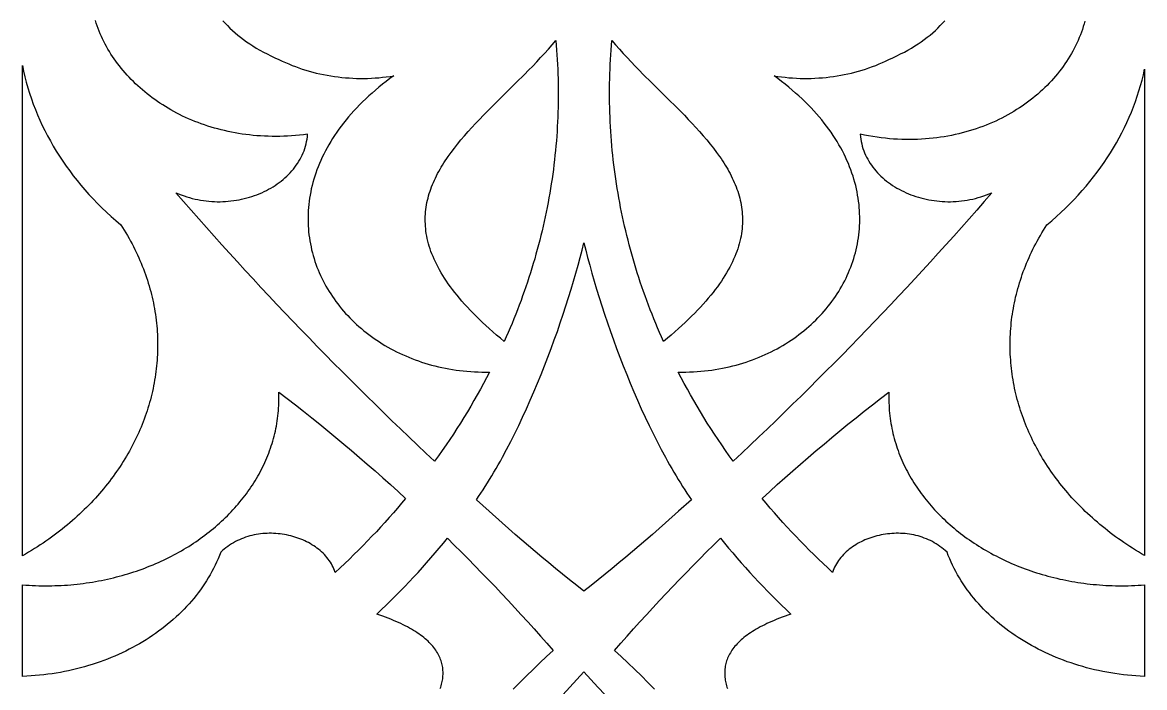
# Model space of a CAD drawing. Extents: x -4950 to -2150, y -1354 to 1346.
# Drawn here: x -3148.6 to -2849.8, y 145.9 to 322.9 of the extents above; entities that cross this region are included whole.
import ezdxf

# ---------------------------------------------------------------- set-up
doc = ezdxf.new("R2010")
doc.units = 0
doc.layers.add('LAYER_1', color=18, linetype='CONTINUOUS')

msp = doc.modelspace()

# ---------------------------------------------------------------- linework, layer by layer
at = {"layer": 'LAYER_1'}
for points in [[(-3095.23, 323.39), (-3094.64, 322.73), (-3094.03, 322.09), (-3093.39, 321.45), (-3092.72, 320.82), (-3092.02, 320.2), (-3091.3, 319.59), (-3090.54, 318.99), (-3089.76, 318.4), (-3088.95, 317.82), (-3088.11, 317.24), (-3087.24, 316.68), (-3086.35, 316.13), (-3085.42, 315.6), (-3084.46, 315.07), (-3083.48, 314.55), (-3082.46, 314.05), (-3081.42, 313.56), (-3080.34, 313.09), (-3079.48, 312.67), (-3078.61, 312.27), (-3077.73, 311.89), (-3076.84, 311.53), (-3075.94, 311.18), (-3075.03, 310.85), (-3074.11, 310.54), (-3073.19, 310.25), (-3072.26, 309.97), (-3071.32, 309.72), (-3070.37, 309.48), (-3069.42, 309.26), (-3068.47, 309.06), (-3067.51, 308.87), (-3066.54, 308.71), (-3065.57, 308.56), (-3064.59, 308.43), (-3063.62, 308.32), (-3062.63, 308.23), (-3061.65, 308.16), (-3060.66, 308.1), (-3059.67, 308.06), (-3058.68, 308.05), (-3057.69, 308.05), (-3056.7, 308.07), (-3055.71, 308.11), (-3054.71, 308.17), (-3053.72, 308.24), (-3052.73, 308.34), (-3051.74, 308.45), (-3050.75, 308.59), (-3049.77, 308.74), (-3050.79, 307.99), (-3051.78, 307.24), (-3052.75, 306.48), (-3053.7, 305.71), (-3054.61, 304.94), (-3055.51, 304.16), (-3056.38, 303.38), (-3057.22, 302.59), (-3058.04, 301.8), (-3058.84, 301.01), (-3059.61, 300.21), (-3060.36, 299.41), (-3061.08, 298.61), (-3061.78, 297.8), (-3062.46, 296.98), (-3063.11, 296.17), (-3063.74, 295.35), (-3064.35, 294.53), (-3064.94, 293.71), (-3065.5, 292.88), (-3066.04, 292.06), (-3066.55, 291.23), (-3067.05, 290.4), (-3067.52, 289.56), (-3067.97, 288.73), (-3068.39, 287.89), (-3068.8, 287.06), (-3069.18, 286.22), (-3069.55, 285.38), (-3069.89, 284.55), (-3070.21, 283.71), (-3070.51, 282.87), (-3070.79, 282.03), (-3071.04, 281.19), (-3071.28, 280.36), (-3071.5, 279.52), (-3071.7, 278.68), (-3071.87, 277.85), (-3072.03, 277.01), (-3072.17, 276.18), (-3072.28, 275.35), (-3072.38, 274.52), (-3072.46, 273.7), (-3072.52, 272.87), (-3072.56, 272.05), (-3072.58, 271.23), (-3072.58, 270.41), (-3072.57, 269.59), (-3072.53, 268.78), (-3072.48, 267.97), (-3072.41, 267.17), (-3072.32, 266.37), (-3072.21, 265.57), (-3072.09, 264.78), (-3071.94, 263.99), (-3071.78, 263.2), (-3071.61, 262.42), (-3071.41, 261.64), (-3071.2, 260.87), (-3070.97, 260.11), (-3070.73, 259.35), (-3070.47, 258.59), (-3070.19, 257.84), (-3069.9, 257.1), (-3069.59, 256.36), (-3069.26, 255.62), (-3068.92, 254.9), (-3068.56, 254.18), (-3068.19, 253.47), (-3067.8, 252.76), (-3067.4, 252.06), (-3066.98, 251.37), (-3066.55, 250.69), (-3066.1, 250.01), (-3065.64, 249.34), (-3065.16, 248.68), (-3064.67, 248.03), (-3064.17, 247.39), (-3063.65, 246.75), (-3063.12, 246.12), (-3062.57, 245.5), (-3062.01, 244.9), (-3061.44, 244.3), (-3060.85, 243.71), (-3060.25, 243.13), (-3059.64, 242.56), (-3059.02, 241.99), (-3058.38, 241.44), (-3057.73, 240.9), (-3057.06, 240.37), (-3056.39, 239.86), (-3055.7, 239.35), (-3055, 238.85), (-3054.29, 238.36), (-3053.57, 237.89), (-3052.84, 237.43), (-3052.1, 236.98), (-3051.34, 236.54), (-3050.57, 236.11), (-3049.8, 235.7), (-3049.01, 235.3), (-3048.21, 234.91), (-3047.4, 234.53), (-3046.58, 234.17), (-3045.75, 233.82), (-3044.91, 233.49), (-3044.06, 233.16), (-3043.2, 232.85), (-3042.34, 232.56), (-3041.46, 232.28), (-3040.57, 232.01), (-3039.68, 231.76), (-3038.77, 231.53), (-3037.86, 231.31), (-3036.94, 231.1), (-3036.01, 230.91), (-3035.07, 230.73), (-3034.12, 230.57), (-3033.17, 230.43), (-3032.21, 230.3), (-3031.24, 230.19), (-3030.26, 230.09), (-3029.27, 230.02), (-3028.28, 229.95), (-3027.28, 229.91), (-3026.27, 229.88), (-3025.26, 229.87), (-3024.24, 229.88), (-3025.04, 228.35), (-3025.85, 226.82), (-3026.68, 225.3), (-3027.52, 223.79), (-3028.39, 222.28), (-3029.26, 220.78), (-3030.15, 219.29), (-3031.06, 217.8), (-3031.98, 216.32), (-3032.92, 214.85), (-3033.88, 213.38), (-3034.85, 211.92), (-3035.83, 210.47), (-3036.83, 209.02), (-3037.85, 207.58), (-3038.88, 206.15), (-3041.17, 208.29), (-3043.45, 210.45), (-3045.72, 212.6), (-3047.98, 214.77), (-3050.23, 216.94), (-3052.48, 219.11), (-3054.72, 221.3), (-3056.94, 223.48), (-3059.16, 225.67), (-3061.37, 227.87), (-3063.57, 230.08), (-3065.77, 232.29), (-3067.95, 234.5), (-3070.12, 236.72), (-3072.29, 238.95), (-3074.45, 241.18), (-3076.6, 243.42), (-3078.74, 245.66), (-3080.87, 247.91), (-3082.99, 250.16), (-3085.1, 252.42), (-3087.21, 254.68), (-3089.31, 256.95), (-3091.39, 259.23), (-3093.47, 261.51), (-3095.54, 263.79), (-3097.6, 266.09), (-3099.65, 268.38), (-3101.69, 270.68), (-3103.72, 272.99), (-3105.75, 275.3), (-3107.76, 277.62), (-3107.05, 277.32), (-3106.33, 277.03), (-3105.6, 276.77), (-3104.87, 276.53), (-3104.14, 276.31), (-3103.4, 276.11), (-3102.66, 275.94), (-3101.92, 275.78), (-3101.18, 275.64), (-3100.44, 275.53), (-3099.7, 275.43), (-3098.96, 275.36), (-3098.22, 275.3), (-3097.48, 275.26), (-3096.74, 275.24), (-3096, 275.24), (-3095.27, 275.26), (-3094.54, 275.3), (-3093.81, 275.35), (-3093.09, 275.43), (-3092.37, 275.52), (-3091.66, 275.63), (-3090.95, 275.75), (-3090.25, 275.9), (-3089.55, 276.06), (-3088.87, 276.23), (-3088.18, 276.43), (-3087.51, 276.64), (-3086.85, 276.86), (-3086.19, 277.1), (-3085.55, 277.36), (-3084.91, 277.63), (-3084.28, 277.92), (-3083.67, 278.22), (-3083.07, 278.54), (-3082.47, 278.87), (-3081.9, 279.22), (-3081.33, 279.58), (-3080.78, 279.95), (-3080.24, 280.34), (-3079.71, 280.74), (-3079.2, 281.16), (-3078.71, 281.58), (-3078.23, 282.02), (-3077.76, 282.48), (-3077.32, 282.94), (-3076.89, 283.42), (-3076.48, 283.91), (-3076.08, 284.41), (-3075.71, 284.92), (-3075.35, 285.44), (-3075.02, 285.98), (-3074.7, 286.52), (-3074.41, 287.08), (-3074.13, 287.65), (-3073.88, 288.22), (-3073.65, 288.81), (-3073.44, 289.41), (-3073.26, 290.01), (-3073.1, 290.63), (-3072.96, 291.25), (-3072.85, 291.89), (-3072.76, 292.53), (-3072.7, 293.18), (-3073.77, 293.05), (-3074.84, 292.93), (-3075.91, 292.83), (-3076.97, 292.75), (-3078.02, 292.69), (-3079.06, 292.65), (-3080.1, 292.62), (-3081.14, 292.61), (-3082.16, 292.61), (-3083.18, 292.64), (-3084.19, 292.68), (-3085.19, 292.73), (-3086.19, 292.8), (-3087.18, 292.89), (-3088.16, 292.99), (-3089.13, 293.11), (-3090.1, 293.24), (-3091.05, 293.39), (-3092, 293.56), (-3092.94, 293.74), (-3093.88, 293.93), (-3094.8, 294.14), (-3095.72, 294.36), (-3096.62, 294.59), (-3097.52, 294.84), (-3098.41, 295.1), (-3099.29, 295.38), (-3100.16, 295.67), (-3101.02, 295.97), (-3101.87, 296.28), (-3102.71, 296.61), (-3103.54, 296.95), (-3104.36, 297.3), (-3105.17, 297.67), (-3105.97, 298.04), (-3106.76, 298.43), (-3107.54, 298.83), (-3108.31, 299.24), (-3109.07, 299.66), (-3109.82, 300.09), (-3110.56, 300.54), (-3111.28, 300.99), (-3112, 301.46), (-3112.7, 301.93), (-3113.4, 302.41), (-3114.08, 302.91), (-3114.74, 303.41), (-3115.4, 303.92), (-3116.05, 304.45), (-3116.68, 304.98), (-3117.3, 305.52), (-3117.91, 306.06), (-3118.5, 306.62), (-3119.09, 307.19), (-3119.66, 307.76), (-3120.21, 308.34), (-3120.76, 308.93), (-3121.29, 309.52), (-3121.81, 310.13), (-3122.31, 310.74), (-3122.8, 311.36), (-3123.28, 311.98), (-3123.75, 312.61), (-3124.2, 313.25), (-3124.63, 313.89), (-3125.05, 314.54), (-3125.46, 315.19), (-3125.85, 315.86), (-3126.23, 316.52), (-3126.6, 317.19), (-3126.95, 317.87), (-3127.28, 318.55), (-3127.6, 319.23), (-3127.9, 319.92), (-3128.19, 320.62), (-3128.47, 321.32), (-3128.73, 322.02), (-3128.97, 322.72), (-3129.19, 323.43)], [(-2865.73, 323.32), (-2865.93, 322.57), (-2866.15, 321.83), (-2866.39, 321.09), (-2866.65, 320.35), (-2866.92, 319.62), (-2867.21, 318.9), (-2867.52, 318.17), (-2867.85, 317.46), (-2868.19, 316.74), (-2868.55, 316.03), (-2868.92, 315.33), (-2869.31, 314.64), (-2869.72, 313.95), (-2870.14, 313.26), (-2870.58, 312.58), (-2871.04, 311.91), (-2871.51, 311.25), (-2871.99, 310.59), (-2872.49, 309.94), (-2873.01, 309.29), (-2873.54, 308.66), (-2874.08, 308.03), (-2874.64, 307.41), (-2875.22, 306.8), (-2875.81, 306.2), (-2876.41, 305.61), (-2877.02, 305.02), (-2877.65, 304.45), (-2878.3, 303.88), (-2878.95, 303.33), (-2879.63, 302.78), (-2880.31, 302.24), (-2881.01, 301.72), (-2881.72, 301.21), (-2882.44, 300.7), (-2883.17, 300.21), (-2883.92, 299.73), (-2884.68, 299.26), (-2885.45, 298.81), (-2886.23, 298.36), (-2887.03, 297.93), (-2887.84, 297.51), (-2888.65, 297.1), (-2889.48, 296.71), (-2890.32, 296.33), (-2891.18, 295.96), (-2892.04, 295.61), (-2892.91, 295.27), (-2893.79, 294.94), (-2894.69, 294.63), (-2895.59, 294.34), (-2896.51, 294.06), (-2897.43, 293.79), (-2898.37, 293.54), (-2899.31, 293.31), (-2900.26, 293.09), (-2901.22, 292.88), (-2902.2, 292.7), (-2903.18, 292.53), (-2904.16, 292.37), (-2905.16, 292.24), (-2906.17, 292.12), (-2907.18, 292.02), (-2908.21, 291.93), (-2909.24, 291.87), (-2910.28, 291.82), (-2911.32, 291.79), (-2912.38, 291.78), (-2913.44, 291.79), (-2914.51, 291.81), (-2915.58, 291.86), (-2916.67, 291.92), (-2917.75, 292.01), (-2918.85, 292.12), (-2919.95, 292.24), (-2921.06, 292.39), (-2922.18, 292.55), (-2923.3, 292.74), (-2924.43, 292.95), (-2925.56, 293.18), (-2925.5, 292.53), (-2925.41, 291.89), (-2925.3, 291.25), (-2925.16, 290.63), (-2925, 290.01), (-2924.81, 289.41), (-2924.6, 288.81), (-2924.37, 288.22), (-2924.12, 287.65), (-2923.85, 287.08), (-2923.55, 286.52), (-2923.24, 285.98), (-2922.9, 285.44), (-2922.55, 284.92), (-2922.17, 284.41), (-2921.78, 283.91), (-2921.37, 283.42), (-2920.94, 282.94), (-2920.49, 282.48), (-2920.03, 282.02), (-2919.55, 281.58), (-2919.05, 281.16), (-2918.54, 280.74), (-2918.02, 280.34), (-2917.48, 279.95), (-2916.93, 279.58), (-2916.36, 279.22), (-2915.78, 278.87), (-2915.19, 278.54), (-2914.59, 278.22), (-2913.97, 277.92), (-2913.35, 277.63), (-2912.71, 277.36), (-2912.06, 277.1), (-2911.41, 276.86), (-2910.74, 276.64), (-2910.07, 276.43), (-2909.39, 276.23), (-2908.7, 276.06), (-2908.01, 275.9), (-2907.31, 275.75), (-2906.6, 275.63), (-2905.88, 275.52), (-2905.17, 275.43), (-2904.44, 275.35), (-2903.72, 275.3), (-2902.99, 275.26), (-2902.25, 275.24), (-2901.52, 275.24), (-2900.78, 275.26), (-2900.04, 275.3), (-2899.3, 275.36), (-2898.56, 275.43), (-2897.81, 275.53), (-2897.07, 275.64), (-2896.33, 275.78), (-2895.59, 275.94), (-2894.85, 276.11), (-2894.12, 276.31), (-2893.39, 276.53), (-2892.66, 276.77), (-2891.93, 277.03), (-2891.21, 277.32), (-2890.49, 277.62), (-2892.51, 275.3), (-2894.53, 272.99), (-2896.56, 270.68), (-2898.61, 268.38), (-2900.66, 266.09), (-2902.72, 263.79), (-2904.79, 261.51), (-2906.86, 259.23), (-2908.95, 256.95), (-2911.05, 254.68), (-2913.15, 252.42), (-2915.26, 250.16), (-2917.39, 247.91), (-2919.52, 245.66), (-2921.66, 243.42), (-2923.81, 241.18), (-2925.96, 238.95), (-2928.13, 236.72), (-2930.31, 234.5), (-2932.49, 232.29), (-2934.68, 230.08), (-2936.88, 227.87), (-2939.09, 225.67), (-2941.31, 223.48), (-2943.54, 221.3), (-2945.78, 219.11), (-2948.02, 216.94), (-2950.27, 214.77), (-2952.54, 212.6), (-2954.81, 210.45), (-2957.09, 208.29), (-2959.37, 206.15), (-2960.4, 207.58), (-2961.42, 209.02), (-2962.42, 210.47), (-2963.41, 211.92), (-2964.38, 213.38), (-2965.33, 214.85), (-2966.27, 216.32), (-2967.19, 217.8), (-2968.1, 219.29), (-2968.99, 220.78), (-2969.87, 222.28), (-2970.73, 223.79), (-2971.57, 225.3), (-2972.4, 226.82), (-2973.22, 228.35), (-2974.01, 229.88), (-2972.99, 229.87), (-2971.98, 229.88), (-2970.97, 229.91), (-2969.97, 229.95), (-2968.98, 230.02), (-2968, 230.09), (-2967.02, 230.19), (-2966.05, 230.3), (-2965.09, 230.43), (-2964.13, 230.57), (-2963.19, 230.73), (-2962.25, 230.91), (-2961.32, 231.1), (-2960.4, 231.31), (-2959.48, 231.53), (-2958.58, 231.76), (-2957.68, 232.01), (-2956.8, 232.28), (-2955.92, 232.56), (-2955.05, 232.85), (-2954.19, 233.16), (-2953.34, 233.49), (-2952.5, 233.82), (-2951.67, 234.17), (-2950.86, 234.53), (-2950.05, 234.91), (-2949.25, 235.3), (-2948.46, 235.7), (-2947.68, 236.11), (-2946.92, 236.54), (-2946.16, 236.98), (-2945.42, 237.43), (-2944.68, 237.89), (-2943.96, 238.36), (-2943.25, 238.85), (-2942.55, 239.35), (-2941.87, 239.86), (-2941.19, 240.37), (-2940.53, 240.9), (-2939.88, 241.44), (-2939.24, 241.99), (-2938.62, 242.56), (-2938, 243.13), (-2937.4, 243.71), (-2936.82, 244.3), (-2936.24, 244.9), (-2935.68, 245.5), (-2935.14, 246.12), (-2934.61, 246.75), (-2934.09, 247.39), (-2933.58, 248.03), (-2933.09, 248.68), (-2932.61, 249.34), (-2932.15, 250.01), (-2931.71, 250.69), (-2931.27, 251.37), (-2930.85, 252.06), (-2930.45, 252.76), (-2930.06, 253.47), (-2929.69, 254.18), (-2929.33, 254.9), (-2928.99, 255.62), (-2928.67, 256.36), (-2928.36, 257.1), (-2928.06, 257.84), (-2927.79, 258.59), (-2927.53, 259.35), (-2927.28, 260.11), (-2927.05, 260.87), (-2926.84, 261.64), (-2926.65, 262.42), (-2926.47, 263.2), (-2926.31, 263.99), (-2926.17, 264.78), (-2926.05, 265.57), (-2925.94, 266.37), (-2925.85, 267.17), (-2925.78, 267.97), (-2925.72, 268.78), (-2925.69, 269.59), (-2925.67, 270.41), (-2925.68, 271.23), (-2925.7, 272.05), (-2925.74, 272.87), (-2925.8, 273.7), (-2925.87, 274.52), (-2925.97, 275.35), (-2926.09, 276.18), (-2926.23, 277.01), (-2926.38, 277.85), (-2926.56, 278.68), (-2926.76, 279.52), (-2926.97, 280.36), (-2927.21, 281.19), (-2927.47, 282.03), (-2927.75, 282.87), (-2928.05, 283.71), (-2928.37, 284.55), (-2928.71, 285.38), (-2929.07, 286.22), (-2929.46, 287.06), (-2929.86, 287.89), (-2930.29, 288.73), (-2930.74, 289.56), (-2931.21, 290.4), (-2931.7, 291.23), (-2932.22, 292.06), (-2932.76, 292.88), (-2933.32, 293.71), (-2933.9, 294.53), (-2934.51, 295.35), (-2935.14, 296.17), (-2935.8, 296.98), (-2936.47, 297.8), (-2937.17, 298.61), (-2937.9, 299.41), (-2938.64, 300.21), (-2939.42, 301.01), (-2940.21, 301.8), (-2941.03, 302.59), (-2941.88, 303.38), (-2942.75, 304.16), (-2943.64, 304.94), (-2944.56, 305.71), (-2945.5, 306.48), (-2946.47, 307.24), (-2947.47, 307.99), (-2948.49, 308.74), (-2947.5, 308.59), (-2946.51, 308.45), (-2945.52, 308.34), (-2944.53, 308.24), (-2943.54, 308.17), (-2942.55, 308.11), (-2941.56, 308.07), (-2940.56, 308.05), (-2939.57, 308.05), (-2938.58, 308.06), (-2937.59, 308.1), (-2936.61, 308.16), (-2935.62, 308.23), (-2934.64, 308.32), (-2933.66, 308.43), (-2932.69, 308.56), (-2931.72, 308.71), (-2930.75, 308.87), (-2929.79, 309.06), (-2928.83, 309.26), (-2927.88, 309.48), (-2926.94, 309.72), (-2926, 309.97), (-2925.07, 310.25), (-2924.14, 310.54), (-2923.23, 310.85), (-2922.32, 311.18), (-2921.42, 311.53), (-2920.53, 311.89), (-2919.65, 312.27), (-2918.78, 312.67), (-2917.92, 313.09), (-2916.84, 313.56), (-2915.79, 314.05), (-2914.78, 314.55), (-2913.79, 315.07), (-2912.83, 315.6), (-2911.91, 316.13), (-2911.01, 316.68), (-2910.14, 317.24), (-2909.3, 317.82), (-2908.49, 318.4), (-2907.71, 318.99), (-2906.96, 319.59), (-2906.23, 320.2), (-2905.54, 320.82), (-2904.87, 321.45), (-2904.22, 322.09), (-2903.61, 322.73), (-2903.02, 323.39)], [(-3037.35, 145.64), (-3037.23, 146.02), (-3037.12, 146.39), (-3037.01, 146.77), (-3036.92, 147.14), (-3036.84, 147.51), (-3036.77, 147.89), (-3036.72, 148.26), (-3036.67, 148.63), (-3036.64, 149), (-3036.62, 149.37), (-3036.62, 149.74), (-3036.62, 150.11), (-3036.64, 150.48), (-3036.67, 150.84), (-3036.72, 151.21), (-3036.77, 151.57), (-3036.85, 151.94), (-3036.93, 152.3), (-3037.03, 152.66), (-3037.14, 153.02), (-3037.27, 153.38), (-3037.41, 153.74), (-3037.57, 154.09), (-3037.74, 154.45), (-3037.92, 154.8), (-3038.12, 155.15), (-3038.34, 155.5), (-3038.57, 155.85), (-3038.82, 156.19), (-3039.08, 156.54), (-3039.36, 156.88), (-3039.65, 157.22), (-3039.96, 157.55), (-3040.29, 157.89), (-3040.63, 158.22), (-3040.99, 158.56), (-3041.37, 158.88), (-3041.76, 159.21), (-3042.17, 159.54), (-3042.6, 159.86), (-3043.05, 160.18), (-3043.51, 160.49), (-3043.99, 160.81), (-3044.49, 161.12), (-3045.01, 161.43), (-3045.54, 161.73), (-3046.1, 162.04), (-3046.67, 162.34), (-3047.26, 162.63), (-3047.88, 162.93), (-3048.51, 163.22), (-3049.16, 163.51), (-3049.83, 163.79), (-3050.51, 164.08), (-3051.22, 164.35), (-3051.95, 164.63), (-3052.7, 164.9), (-3053.47, 165.17), (-3054.26, 165.43), (-3052.99, 166.64), (-3051.74, 167.85), (-3050.49, 169.07), (-3049.26, 170.3), (-3048.04, 171.54), (-3046.83, 172.78), (-3045.64, 174.04), (-3044.46, 175.3), (-3043.29, 176.56), (-3042.13, 177.84), (-3040.99, 179.12), (-3039.86, 180.42), (-3038.75, 181.72), (-3037.64, 183.02), (-3036.55, 184.34), (-3035.48, 185.66), (-3033.63, 183.84), (-3031.8, 182.01), (-3029.97, 180.17), (-3028.16, 178.33), (-3026.36, 176.48), (-3024.57, 174.63), (-3022.79, 172.77), (-3021.02, 170.91), (-3019.27, 169.03), (-3017.52, 167.16), (-3015.79, 165.28), (-3014.06, 163.39), (-3012.35, 161.5), (-3010.65, 159.6), (-3008.95, 157.7), (-3007.27, 155.8), (-3009.08, 154.13), (-3010.87, 152.44), (-3012.65, 150.74), (-3014.43, 149.01), (-3016.19, 147.26), (-3017.94, 145.5)], [(-2980.32, 145.5), (-2982.07, 147.26), (-2983.83, 149.01), (-2985.6, 150.74), (-2987.39, 152.44), (-2989.18, 154.13), (-2990.98, 155.8), (-2989.3, 157.7), (-2987.61, 159.6), (-2985.91, 161.5), (-2984.19, 163.39), (-2982.47, 165.28), (-2980.73, 167.16), (-2978.99, 169.03), (-2977.23, 170.91), (-2975.46, 172.77), (-2973.68, 174.63), (-2971.89, 176.48), (-2970.09, 178.33), (-2968.28, 180.17), (-2966.46, 182.01), (-2964.62, 183.84), (-2962.78, 185.66), (-2961.7, 184.34), (-2960.61, 183.02), (-2959.51, 181.72), (-2958.39, 180.42), (-2957.26, 179.12), (-2956.12, 177.84), (-2954.97, 176.56), (-2953.8, 175.3), (-2952.62, 174.04), (-2951.42, 172.78), (-2950.22, 171.54), (-2949, 170.3), (-2947.76, 169.07), (-2946.52, 167.85), (-2945.26, 166.64), (-2943.99, 165.43), (-2944.78, 165.17), (-2945.55, 164.9), (-2946.3, 164.63), (-2947.03, 164.35), (-2947.74, 164.08), (-2948.43, 163.79), (-2949.1, 163.51), (-2949.75, 163.22), (-2950.38, 162.93), (-2950.99, 162.63), (-2951.58, 162.34), (-2952.16, 162.04), (-2952.71, 161.73), (-2953.25, 161.43), (-2953.77, 161.12), (-2954.26, 160.81), (-2954.75, 160.49), (-2955.21, 160.18), (-2955.66, 159.86), (-2956.08, 159.54), (-2956.5, 159.21), (-2956.89, 158.88), (-2957.27, 158.56), (-2957.63, 158.22), (-2957.97, 157.89), (-2958.3, 157.55), (-2958.61, 157.22), (-2958.9, 156.88), (-2959.18, 156.54), (-2959.44, 156.19), (-2959.69, 155.85), (-2959.92, 155.5), (-2960.13, 155.15), (-2960.33, 154.8), (-2960.52, 154.45), (-2960.69, 154.09), (-2960.85, 153.74), (-2960.99, 153.38), (-2961.11, 153.02), (-2961.23, 152.66), (-2961.33, 152.3), (-2961.41, 151.94), (-2961.48, 151.57), (-2961.54, 151.21), (-2961.58, 150.84), (-2961.62, 150.48), (-2961.63, 150.11), (-2961.64, 149.74), (-2961.63, 149.37), (-2961.61, 149), (-2961.58, 148.63), (-2961.54, 148.26), (-2961.48, 147.89), (-2961.41, 147.51), (-2961.33, 147.14), (-2961.24, 146.77), (-2961.14, 146.39), (-2961.03, 146.02), (-2960.9, 145.64)], [(-3004.76, 143.92), (-3002.88, 146.01), (-3001, 148.07), (-2999.13, 150.11), (-2997.26, 148.07), (-2995.38, 146.01), (-2993.5, 143.92)]]:
    msp.add_lwpolyline(points, dxfattribs=at)
for points in [[(-3006.61, 318.15), (-3006.5, 316.88), (-3006.4, 315.6), (-3006.3, 314.33), (-3006.23, 313.05), (-3006.16, 311.78), (-3006.1, 310.5), (-3006.05, 309.23), (-3006.01, 307.95), (-3005.98, 306.68), (-3005.97, 305.4), (-3005.96, 304.13), (-3005.96, 302.85), (-3005.98, 301.58), (-3006, 300.31), (-3006.04, 299.03), (-3006.08, 297.76), (-3006.14, 296.49), (-3006.2, 295.22), (-3006.28, 293.95), (-3006.37, 292.68), (-3006.46, 291.41), (-3006.57, 290.14), (-3006.69, 288.87), (-3006.82, 287.6), (-3006.95, 286.34), (-3007.1, 285.07), (-3007.26, 283.81), (-3007.43, 282.54), (-3007.61, 281.28), (-3007.8, 280.02), (-3008, 278.76), (-3008.21, 277.5), (-3008.43, 276.24), (-3008.66, 274.98), (-3008.9, 273.73), (-3009.16, 272.47), (-3009.42, 271.22), (-3009.69, 269.97), (-3009.97, 268.72), (-3010.26, 267.47), (-3010.57, 266.22), (-3010.88, 264.97), (-3011.2, 263.73), (-3011.54, 262.48), (-3011.88, 261.24), (-3012.23, 260), (-3012.6, 258.76), (-3012.97, 257.53), (-3013.35, 256.29), (-3013.75, 255.06), (-3014.15, 253.83), (-3014.57, 252.6), (-3014.99, 251.37), (-3015.43, 250.15), (-3015.87, 248.92), (-3016.33, 247.7), (-3016.79, 246.48), (-3017.27, 245.27), (-3017.75, 244.05), (-3018.25, 242.84), (-3018.75, 241.63), (-3019.27, 240.42), (-3019.79, 239.22), (-3020.33, 238.02), (-3021.37, 238.88), (-3022.38, 239.74), (-3023.36, 240.59), (-3024.31, 241.44), (-3025.23, 242.28), (-3026.13, 243.11), (-3026.99, 243.93), (-3027.83, 244.75), (-3028.63, 245.57), (-3029.41, 246.37), (-3030.16, 247.17), (-3030.89, 247.97), (-3031.59, 248.76), (-3032.26, 249.54), (-3032.9, 250.32), (-3033.52, 251.09), (-3034.11, 251.85), (-3034.68, 252.61), (-3035.22, 253.37), (-3035.74, 254.12), (-3036.23, 254.86), (-3036.69, 255.6), (-3037.14, 256.33), (-3037.56, 257.06), (-3037.95, 257.78), (-3038.32, 258.5), (-3038.67, 259.21), (-3039, 259.92), (-3039.3, 260.62), (-3039.58, 261.32), (-3039.84, 262.01), (-3040.08, 262.7), (-3040.3, 263.38), (-3040.5, 264.06), (-3040.67, 264.73), (-3040.83, 265.4), (-3040.96, 266.07), (-3041.08, 266.73), (-3041.17, 267.39), (-3041.25, 268.04), (-3041.31, 268.69), (-3041.34, 269.34), (-3041.37, 269.98), (-3041.37, 270.62), (-3041.35, 271.25), (-3041.32, 271.88), (-3041.27, 272.51), (-3041.2, 273.14), (-3041.12, 273.76), (-3041.02, 274.37), (-3040.9, 274.99), (-3040.77, 275.6), (-3040.62, 276.2), (-3040.46, 276.81), (-3040.28, 277.41), (-3040.09, 278.01), (-3039.88, 278.6), (-3039.66, 279.2), (-3039.43, 279.79), (-3039.18, 280.38), (-3038.92, 280.96), (-3038.65, 281.54), (-3038.36, 282.12), (-3038.06, 282.7), (-3037.75, 283.28), (-3037.43, 283.85), (-3037.09, 284.42), (-3036.75, 284.99), (-3036.39, 285.56), (-3036.03, 286.12), (-3035.65, 286.69), (-3035.26, 287.25), (-3034.46, 288.37), (-3033.62, 289.48), (-3032.75, 290.59), (-3031.85, 291.69), (-3030.91, 292.79), (-3029.95, 293.88), (-3028.97, 294.97), (-3027.96, 296.06), (-3026.93, 297.15), (-3025.88, 298.23), (-3024.82, 299.31), (-3023.74, 300.4), (-3021.56, 302.56), (-3019.35, 304.74), (-3017.14, 306.92), (-3014.93, 309.12), (-3013.84, 310.22), (-3012.76, 311.34), (-3011.69, 312.45), (-3010.64, 313.58), (-3009.6, 314.71), (-3008.58, 315.85), (-3007.58, 317)], [(-2991.65, 318.15), (-2990.67, 317), (-2989.68, 315.85), (-2988.66, 314.71), (-2987.62, 313.58), (-2986.56, 312.45), (-2985.49, 311.34), (-2984.41, 310.22), (-2983.32, 309.12), (-2981.12, 306.92), (-2978.9, 304.74), (-2976.7, 302.56), (-2974.51, 300.4), (-2973.44, 299.31), (-2972.37, 298.23), (-2971.33, 297.15), (-2970.3, 296.06), (-2969.29, 294.97), (-2968.3, 293.88), (-2967.34, 292.79), (-2966.41, 291.69), (-2965.5, 290.59), (-2964.63, 289.48), (-2963.79, 288.37), (-2962.99, 287.25), (-2962.6, 286.69), (-2962.23, 286.12), (-2961.86, 285.56), (-2961.51, 284.99), (-2961.16, 284.42), (-2960.83, 283.85), (-2960.5, 283.28), (-2960.19, 282.7), (-2959.9, 282.12), (-2959.61, 281.54), (-2959.34, 280.96), (-2959.07, 280.38), (-2958.83, 279.79), (-2958.59, 279.2), (-2958.37, 278.6), (-2958.17, 278.01), (-2957.97, 277.41), (-2957.8, 276.81), (-2957.63, 276.2), (-2957.49, 275.6), (-2957.35, 274.99), (-2957.24, 274.37), (-2957.14, 273.76), (-2957.05, 273.14), (-2956.99, 272.51), (-2956.94, 271.88), (-2956.9, 271.25), (-2956.89, 270.62), (-2956.89, 269.98), (-2956.91, 269.34), (-2956.95, 268.69), (-2957.01, 268.04), (-2957.08, 267.39), (-2957.18, 266.73), (-2957.29, 266.07), (-2957.43, 265.4), (-2957.58, 264.73), (-2957.76, 264.06), (-2957.96, 263.38), (-2958.17, 262.7), (-2958.41, 262.01), (-2958.67, 261.32), (-2958.95, 260.62), (-2959.26, 259.92), (-2959.58, 259.21), (-2959.93, 258.5), (-2960.3, 257.78), (-2960.7, 257.06), (-2961.12, 256.33), (-2961.56, 255.6), (-2962.03, 254.86), (-2962.52, 254.12), (-2963.04, 253.37), (-2963.58, 252.61), (-2964.14, 251.85), (-2964.74, 251.09), (-2965.35, 250.32), (-2966, 249.54), (-2966.67, 248.76), (-2967.37, 247.97), (-2968.09, 247.17), (-2968.84, 246.37), (-2969.62, 245.57), (-2970.43, 244.75), (-2971.27, 243.93), (-2972.13, 243.11), (-2973.02, 242.28), (-2973.94, 241.44), (-2974.9, 240.59), (-2975.88, 239.74), (-2976.89, 238.88), (-2977.93, 238.02), (-2978.46, 239.22), (-2978.99, 240.42), (-2979.5, 241.63), (-2980.01, 242.84), (-2980.51, 244.05), (-2980.99, 245.27), (-2981.47, 246.48), (-2981.93, 247.7), (-2982.38, 248.92), (-2982.83, 250.15), (-2983.26, 251.37), (-2983.69, 252.6), (-2984.1, 253.83), (-2984.51, 255.06), (-2984.9, 256.29), (-2985.29, 257.53), (-2985.66, 258.76), (-2986.02, 260), (-2986.38, 261.24), (-2986.72, 262.48), (-2987.05, 263.73), (-2987.38, 264.97), (-2987.69, 266.22), (-2987.99, 267.47), (-2988.28, 268.72), (-2988.57, 269.97), (-2988.84, 271.22), (-2989.1, 272.47), (-2989.35, 273.73), (-2989.59, 274.98), (-2989.82, 276.24), (-2990.04, 277.5), (-2990.25, 278.76), (-2990.45, 280.02), (-2990.64, 281.28), (-2990.82, 282.54), (-2990.99, 283.81), (-2991.15, 285.07), (-2991.3, 286.34), (-2991.44, 287.6), (-2991.57, 288.87), (-2991.69, 290.14), (-2991.79, 291.41), (-2991.89, 292.68), (-2991.98, 293.95), (-2992.05, 295.22), (-2992.12, 296.49), (-2992.17, 297.76), (-2992.22, 299.03), (-2992.25, 300.31), (-2992.28, 301.58), (-2992.29, 302.85), (-2992.3, 304.13), (-2992.29, 305.4), (-2992.27, 306.68), (-2992.25, 307.95), (-2992.21, 309.23), (-2992.16, 310.5), (-2992.1, 311.78), (-2992.03, 313.05), (-2991.95, 314.33), (-2991.86, 315.6), (-2991.76, 316.88)], [(-3148.62, 311.46), (-3148.31, 309.97), (-3147.97, 308.49), (-3147.59, 307.02), (-3147.17, 305.56), (-3146.73, 304.1), (-3146.25, 302.65), (-3145.73, 301.21), (-3145.18, 299.78), (-3144.6, 298.36), (-3143.98, 296.94), (-3143.33, 295.54), (-3142.65, 294.15), (-3141.94, 292.77), (-3141.19, 291.4), (-3140.41, 290.04), (-3139.6, 288.69), (-3138.76, 287.36), (-3137.89, 286.04), (-3136.98, 284.73), (-3136.04, 283.44), (-3135.07, 282.15), (-3134.08, 280.89), (-3133.05, 279.64), (-3131.99, 278.4), (-3130.9, 277.18), (-3129.78, 275.97), (-3128.62, 274.78), (-3127.45, 273.61), (-3126.24, 272.45), (-3125, 271.31), (-3123.73, 270.19), (-3122.43, 269.08), (-3121.97, 268.37), (-3121.52, 267.65), (-3121.09, 266.92), (-3120.66, 266.2), (-3120.24, 265.47), (-3119.84, 264.74), (-3119.44, 264.01), (-3119.06, 263.28), (-3118.69, 262.54), (-3118.33, 261.81), (-3117.98, 261.07), (-3117.65, 260.33), (-3117.32, 259.58), (-3117.01, 258.84), (-3116.7, 258.09), (-3116.41, 257.34), (-3116.13, 256.6), (-3115.86, 255.85), (-3115.6, 255.09), (-3115.35, 254.34), (-3115.11, 253.59), (-3114.89, 252.83), (-3114.67, 252.07), (-3114.47, 251.32), (-3114.27, 250.56), (-3114.09, 249.8), (-3113.92, 249.04), (-3113.76, 248.28), (-3113.61, 247.52), (-3113.47, 246.76), (-3113.34, 245.99), (-3113.22, 245.23), (-3113.11, 244.47), (-3113.01, 243.71), (-3112.93, 242.94), (-3112.85, 242.18), (-3112.79, 241.42), (-3112.73, 240.65), (-3112.69, 239.89), (-3112.66, 239.13), (-3112.63, 238.36), (-3112.62, 237.6), (-3112.62, 236.84), (-3112.63, 236.08), (-3112.65, 235.31), (-3112.68, 234.55), (-3112.72, 233.79), (-3112.77, 233.03), (-3112.83, 232.28), (-3112.9, 231.52), (-3112.99, 230.76), (-3113.08, 230.01), (-3113.18, 229.25), (-3113.29, 228.5), (-3113.42, 227.75), (-3113.55, 226.99), (-3113.69, 226.24), (-3113.85, 225.5), (-3114.01, 224.75), (-3114.18, 224.01), (-3114.37, 223.26), (-3114.56, 222.52), (-3114.77, 221.78), (-3114.98, 221.04), (-3115.2, 220.31), (-3115.44, 219.57), (-3115.68, 218.84), (-3115.94, 218.11), (-3116.2, 217.38), (-3116.48, 216.66), (-3116.76, 215.94), (-3117.05, 215.21), (-3117.36, 214.5), (-3117.67, 213.78), (-3117.99, 213.07), (-3118.33, 212.36), (-3118.67, 211.65), (-3119.02, 210.95), (-3119.38, 210.25), (-3119.76, 209.55), (-3120.14, 208.85), (-3120.53, 208.16), (-3120.93, 207.47), (-3121.34, 206.79), (-3121.76, 206.1), (-3122.19, 205.42), (-3122.63, 204.75), (-3123.08, 204.08), (-3123.54, 203.41), (-3124.01, 202.75), (-3124.48, 202.08), (-3124.97, 201.43), (-3125.47, 200.78), (-3125.97, 200.13), (-3126.49, 199.48), (-3127.01, 198.84), (-3127.55, 198.2), (-3128.09, 197.57), (-3128.64, 196.95), (-3129.2, 196.32), (-3129.78, 195.7), (-3130.36, 195.09), (-3130.94, 194.48), (-3131.54, 193.87), (-3132.15, 193.27), (-3132.77, 192.68), (-3133.39, 192.09), (-3134.03, 191.5), (-3134.67, 190.92), (-3135.33, 190.35), (-3135.99, 189.78), (-3136.66, 189.21), (-3137.34, 188.65), (-3138.03, 188.1), (-3138.73, 187.55), (-3139.44, 187.01), (-3140.15, 186.47), (-3140.88, 185.94), (-3141.61, 185.42), (-3142.35, 184.9), (-3143.1, 184.38), (-3143.86, 183.87), (-3144.63, 183.37), (-3145.41, 182.88), (-3146.2, 182.39), (-3146.99, 181.9), (-3147.8, 181.43), (-3148.61, 180.96)], [(-2875.82, 269.08), (-2874.55, 270.16), (-2873.31, 271.26), (-2872.09, 272.38), (-2870.91, 273.51), (-2869.75, 274.66), (-2868.62, 275.82), (-2867.52, 277), (-2866.45, 278.2), (-2865.4, 279.4), (-2864.39, 280.63), (-2863.41, 281.87), (-2862.45, 283.12), (-2861.52, 284.38), (-2860.63, 285.66), (-2859.76, 286.95), (-2858.93, 288.25), (-2858.12, 289.57), (-2857.35, 290.89), (-2856.61, 292.23), (-2855.89, 293.58), (-2855.21, 294.94), (-2854.56, 296.31), (-2853.95, 297.69), (-2853.36, 299.07), (-2852.81, 300.47), (-2852.28, 301.88), (-2851.79, 303.29), (-2851.34, 304.71), (-2850.91, 306.14), (-2850.52, 307.58), (-2850.16, 309.03), (-2849.84, 310.48), (-2849.84, 181.07), (-2850.65, 181.54), (-2851.45, 182.02), (-2852.24, 182.5), (-2853.02, 182.99), (-2853.8, 183.49), (-2854.56, 183.99), (-2855.32, 184.5), (-2856.07, 185.01), (-2856.81, 185.53), (-2857.54, 186.06), (-2858.26, 186.59), (-2858.97, 187.13), (-2859.68, 187.67), (-2860.37, 188.22), (-2861.06, 188.77), (-2861.74, 189.33), (-2862.4, 189.9), (-2863.06, 190.47), (-2863.71, 191.04), (-2864.35, 191.62), (-2864.99, 192.21), (-2865.61, 192.8), (-2866.22, 193.39), (-2866.83, 193.99), (-2867.42, 194.6), (-2868.01, 195.21), (-2868.59, 195.82), (-2869.16, 196.44), (-2869.72, 197.06), (-2870.27, 197.69), (-2870.81, 198.32), (-2871.34, 198.96), (-2871.86, 199.6), (-2872.37, 200.24), (-2872.87, 200.89), (-2873.37, 201.54), (-2873.85, 202.2), (-2874.33, 202.86), (-2874.79, 203.52), (-2875.25, 204.19), (-2875.7, 204.86), (-2876.13, 205.53), (-2876.56, 206.21), (-2876.98, 206.89), (-2877.39, 207.58), (-2877.79, 208.27), (-2878.17, 208.96), (-2878.55, 209.65), (-2878.92, 210.35), (-2879.28, 211.05), (-2879.64, 211.75), (-2879.98, 212.46), (-2880.31, 213.17), (-2880.63, 213.88), (-2880.94, 214.6), (-2881.24, 215.31), (-2881.53, 216.03), (-2881.82, 216.75), (-2882.09, 217.48), (-2882.35, 218.2), (-2882.6, 218.93), (-2882.85, 219.66), (-2883.08, 220.4), (-2883.3, 221.13), (-2883.51, 221.87), (-2883.72, 222.61), (-2883.91, 223.35), (-2884.09, 224.09), (-2884.26, 224.83), (-2884.43, 225.58), (-2884.58, 226.33), (-2884.72, 227.07), (-2884.85, 227.82), (-2884.97, 228.57), (-2885.09, 229.33), (-2885.19, 230.08), (-2885.28, 230.83), (-2885.36, 231.59), (-2885.43, 232.35), (-2885.49, 233.1), (-2885.54, 233.86), (-2885.58, 234.62), (-2885.61, 235.38), (-2885.63, 236.14), (-2885.63, 236.9), (-2885.63, 237.66), (-2885.62, 238.42), (-2885.6, 239.18), (-2885.56, 239.94), (-2885.52, 240.71), (-2885.46, 241.47), (-2885.4, 242.23), (-2885.32, 242.99), (-2885.24, 243.75), (-2885.14, 244.52), (-2885.03, 245.28), (-2884.91, 246.04), (-2884.78, 246.8), (-2884.64, 247.56), (-2884.49, 248.32), (-2884.33, 249.08), (-2884.16, 249.84), (-2883.97, 250.59), (-2883.78, 251.35), (-2883.58, 252.11), (-2883.36, 252.86), (-2883.13, 253.62), (-2882.9, 254.37), (-2882.65, 255.12), (-2882.39, 255.87), (-2882.12, 256.62), (-2881.84, 257.37), (-2881.54, 258.11), (-2881.24, 258.86), (-2880.93, 259.6), (-2880.6, 260.34), (-2880.26, 261.08), (-2879.92, 261.82), (-2879.56, 262.56), (-2879.19, 263.29), (-2878.81, 264.02), (-2878.41, 264.75), (-2878.01, 265.48), (-2877.59, 266.2), (-2877.17, 266.93), (-2876.73, 267.65), (-2876.28, 268.37)], [(-2999.13, 264.31), (-2998.64, 262.36), (-2998.13, 260.35), (-2997.58, 258.3), (-2996.99, 256.21), (-2996.38, 254.08), (-2995.73, 251.92), (-2995.06, 249.72), (-2994.35, 247.5), (-2993.61, 245.26), (-2992.85, 243), (-2992.06, 240.72), (-2991.24, 238.43), (-2990.4, 236.13), (-2989.53, 233.82), (-2988.64, 231.52), (-2987.73, 229.22), (-2986.79, 226.93), (-2985.83, 224.64), (-2984.85, 222.38), (-2983.84, 220.12), (-2982.82, 217.9), (-2981.78, 215.69), (-2980.72, 213.52), (-2979.65, 211.38), (-2978.55, 209.28), (-2977.44, 207.22), (-2976.88, 206.2), (-2976.32, 205.2), (-2975.75, 204.21), (-2975.18, 203.23), (-2974.6, 202.26), (-2974.03, 201.31), (-2973.44, 200.37), (-2972.86, 199.45), (-2972.27, 198.54), (-2971.68, 197.65), (-2971.09, 196.77), (-2970.49, 195.91), (-2973.91, 192.82), (-2977.36, 189.74), (-2979.1, 188.21), (-2980.85, 186.68), (-2982.61, 185.15), (-2984.38, 183.63), (-2986.16, 182.1), (-2987.96, 180.59), (-2989.78, 179.07), (-2991.61, 177.56), (-2993.46, 176.06), (-2995.33, 174.55), (-2997.22, 173.05), (-2999.13, 171.55), (-3001.04, 173.05), (-3002.93, 174.55), (-3004.8, 176.06), (-3006.65, 177.56), (-3008.48, 179.07), (-3010.29, 180.59), (-3012.09, 182.1), (-3013.88, 183.63), (-3015.65, 185.15), (-3017.41, 186.68), (-3019.16, 188.21), (-3020.89, 189.74), (-3024.34, 192.82), (-3027.76, 195.91), (-3027.17, 196.77), (-3026.57, 197.65), (-3025.98, 198.54), (-3025.4, 199.45), (-3024.81, 200.37), (-3024.23, 201.31), (-3023.65, 202.26), (-3023.08, 203.23), (-3022.51, 204.21), (-3021.94, 205.2), (-3021.37, 206.2), (-3020.81, 207.22), (-3019.7, 209.28), (-3018.61, 211.38), (-3017.53, 213.52), (-3016.47, 215.69), (-3015.43, 217.9), (-3014.41, 220.12), (-3013.41, 222.38), (-3012.43, 224.64), (-3011.47, 226.93), (-3010.53, 229.22), (-3009.61, 231.52), (-3008.72, 233.82), (-3007.85, 236.13), (-3007.01, 238.43), (-3006.19, 240.72), (-3005.4, 243), (-3004.64, 245.26), (-3003.91, 247.5), (-3003.2, 249.72), (-3002.52, 251.92), (-3001.88, 254.08), (-3001.26, 256.21), (-3000.68, 258.3), (-3000.13, 260.35), (-2999.61, 262.36)], [(-3080.35, 224.5), (-3078.15, 222.82), (-3075.95, 221.13), (-3073.77, 219.43), (-3071.6, 217.71), (-3069.45, 215.99), (-3067.31, 214.25), (-3065.18, 212.5), (-3063.06, 210.73), (-3060.96, 208.96), (-3058.87, 207.17), (-3056.79, 205.37), (-3054.73, 203.56), (-3052.67, 201.75), (-3050.63, 199.92), (-3048.61, 198.08), (-3046.59, 196.23), (-3047.67, 194.95), (-3048.76, 193.67), (-3049.86, 192.4), (-3050.97, 191.14), (-3052.1, 189.88), (-3053.24, 188.63), (-3054.39, 187.39), (-3055.55, 186.16), (-3056.73, 184.93), (-3057.92, 183.71), (-3059.12, 182.5), (-3060.34, 181.3), (-3061.56, 180.1), (-3062.8, 178.91), (-3064.05, 177.73), (-3065.31, 176.56), (-3065.49, 177.04), (-3065.68, 177.5), (-3065.89, 177.96), (-3066.12, 178.41), (-3066.37, 178.86), (-3066.63, 179.29), (-3066.92, 179.71), (-3067.22, 180.12), (-3067.54, 180.52), (-3067.87, 180.91), (-3068.22, 181.29), (-3068.59, 181.66), (-3068.97, 182.02), (-3069.36, 182.36), (-3069.77, 182.7), (-3070.19, 183.02), (-3070.62, 183.34), (-3071.07, 183.64), (-3071.53, 183.93), (-3071.99, 184.21), (-3072.47, 184.47), (-3072.96, 184.72), (-3073.46, 184.96), (-3073.97, 185.19), (-3074.48, 185.4), (-3075, 185.6), (-3075.54, 185.79), (-3076.07, 185.97), (-3076.62, 186.13), (-3077.17, 186.28), (-3077.73, 186.41), (-3078.29, 186.53), (-3078.85, 186.63), (-3079.42, 186.72), (-3079.99, 186.8), (-3080.57, 186.86), (-3081.15, 186.91), (-3081.73, 186.94), (-3082.31, 186.96), (-3082.89, 186.96), (-3083.47, 186.94), (-3084.06, 186.91), (-3084.64, 186.87), (-3085.22, 186.8), (-3085.8, 186.73), (-3086.38, 186.63), (-3086.95, 186.52), (-3087.52, 186.39), (-3088.09, 186.25), (-3088.65, 186.08), (-3089.21, 185.91), (-3089.77, 185.71), (-3090.31, 185.5), (-3090.86, 185.26), (-3091.39, 185.01), (-3091.92, 184.75), (-3092.44, 184.46), (-3092.95, 184.16), (-3093.45, 183.83), (-3093.95, 183.49), (-3094.43, 183.13), (-3094.9, 182.75), (-3095.37, 182.36), (-3095.82, 181.94), (-3096.16, 181.05), (-3096.53, 180.18), (-3096.91, 179.31), (-3097.32, 178.45), (-3097.74, 177.6), (-3098.19, 176.76), (-3098.65, 175.93), (-3099.13, 175.11), (-3099.63, 174.3), (-3100.15, 173.5), (-3100.68, 172.71), (-3101.24, 171.92), (-3101.81, 171.15), (-3102.4, 170.39), (-3103.01, 169.64), (-3103.63, 168.9), (-3104.27, 168.17), (-3104.93, 167.45), (-3105.6, 166.74), (-3106.29, 166.05), (-3107, 165.36), (-3107.72, 164.69), (-3108.45, 164.03), (-3109.2, 163.38), (-3109.97, 162.74), (-3110.75, 162.12), (-3111.54, 161.5), (-3112.35, 160.9), (-3113.17, 160.31), (-3114, 159.74), (-3114.85, 159.18), (-3115.71, 158.63), (-3116.58, 158.09), (-3117.47, 157.57), (-3118.37, 157.06), (-3119.28, 156.57), (-3120.2, 156.08), (-3121.13, 155.62), (-3122.08, 155.16), (-3123.03, 154.72), (-3124, 154.3), (-3124.97, 153.89), (-3125.96, 153.49), (-3126.96, 153.11), (-3127.96, 152.75), (-3128.98, 152.4), (-3130.01, 152.06), (-3131.04, 151.74), (-3132.08, 151.44), (-3133.14, 151.15), (-3134.19, 150.88), (-3135.26, 150.62), (-3136.34, 150.38), (-3137.42, 150.16), (-3138.51, 149.95), (-3139.61, 149.76), (-3140.71, 149.59), (-3141.82, 149.43), (-3142.94, 149.29), (-3144.06, 149.17), (-3145.19, 149.07), (-3146.33, 148.98), (-3147.47, 148.91), (-3148.61, 148.86), (-3148.61, 173.25), (-3147.74, 173.18), (-3146.87, 173.13), (-3146, 173.08), (-3145.13, 173.04), (-3144.27, 173.02), (-3143.4, 173), (-3142.54, 172.99), (-3141.69, 173), (-3140.83, 173.01), (-3139.98, 173.03), (-3139.13, 173.06), (-3138.28, 173.1), (-3137.44, 173.15), (-3136.6, 173.2), (-3135.76, 173.27), (-3134.92, 173.35), (-3134.09, 173.43), (-3133.26, 173.53), (-3132.44, 173.63), (-3131.62, 173.74), (-3130.8, 173.86), (-3129.98, 173.99), (-3129.17, 174.13), (-3128.36, 174.27), (-3127.56, 174.43), (-3126.76, 174.59), (-3125.97, 174.76), (-3125.17, 174.94), (-3124.39, 175.13), (-3123.6, 175.33), (-3122.83, 175.53), (-3122.05, 175.74), (-3121.28, 175.96), (-3120.52, 176.19), (-3119.75, 176.43), (-3119, 176.67), (-3118.25, 176.92), (-3117.5, 177.18), (-3116.76, 177.45), (-3116.02, 177.72), (-3115.29, 178), (-3114.57, 178.29), (-3113.85, 178.59), (-3113.13, 178.9), (-3112.42, 179.21), (-3111.72, 179.53), (-3111.02, 179.85), (-3110.32, 180.18), (-3109.64, 180.52), (-3108.95, 180.87), (-3108.28, 181.23), (-3107.61, 181.59), (-3106.94, 181.95), (-3106.29, 182.33), (-3105.64, 182.71), (-3104.99, 183.1), (-3104.35, 183.49), (-3103.72, 183.89), (-3103.1, 184.3), (-3102.48, 184.71), (-3101.86, 185.13), (-3101.26, 185.56), (-3100.66, 185.99), (-3100.07, 186.43), (-3099.48, 186.87), (-3098.91, 187.32), (-3098.34, 187.78), (-3097.77, 188.24), (-3097.22, 188.71), (-3096.67, 189.18), (-3096.13, 189.66), (-3095.6, 190.15), (-3095.07, 190.64), (-3094.55, 191.14), (-3094.04, 191.64), (-3093.54, 192.15), (-3093.05, 192.66), (-3092.56, 193.18), (-3092.09, 193.7), (-3091.62, 194.23), (-3091.16, 194.76), (-3090.7, 195.3), (-3090.26, 195.84), (-3089.82, 196.39), (-3089.4, 196.95), (-3088.98, 197.5), (-3088.57, 198.07), (-3088.17, 198.63), (-3087.78, 199.21), (-3087.39, 199.78), (-3087.02, 200.36), (-3086.66, 200.95), (-3086.3, 201.54), (-3085.96, 202.14), (-3085.62, 202.73), (-3085.29, 203.34), (-3084.98, 203.94), (-3084.67, 204.56), (-3084.37, 205.17), (-3084.08, 205.79), (-3083.81, 206.41), (-3083.54, 207.04), (-3083.28, 207.67), (-3083.03, 208.31), (-3082.8, 208.94), (-3082.57, 209.59), (-3082.35, 210.23), (-3082.15, 210.88), (-3081.95, 211.53), (-3081.77, 212.19), (-3081.59, 212.85), (-3081.43, 213.51), (-3081.28, 214.17), (-3081.14, 214.84), (-3081.01, 215.51), (-3080.89, 216.19), (-3080.78, 216.87), (-3080.68, 217.55), (-3080.6, 218.23), (-3080.52, 218.92), (-3080.46, 219.6), (-3080.41, 220.3), (-3080.37, 220.99), (-3080.34, 221.69), (-3080.33, 222.39), (-3080.32, 223.09), (-3080.33, 223.79)], [(-2917.9, 224.5), (-2917.92, 223.79), (-2917.93, 223.09), (-2917.93, 222.39), (-2917.91, 221.69), (-2917.88, 221), (-2917.85, 220.3), (-2917.8, 219.61), (-2917.73, 218.93), (-2917.66, 218.24), (-2917.57, 217.56), (-2917.48, 216.88), (-2917.37, 216.2), (-2917.25, 215.53), (-2917.12, 214.86), (-2916.98, 214.19), (-2916.83, 213.53), (-2916.67, 212.87), (-2916.49, 212.21), (-2916.31, 211.55), (-2916.11, 210.9), (-2915.91, 210.25), (-2915.69, 209.61), (-2915.47, 208.97), (-2915.23, 208.33), (-2914.98, 207.7), (-2914.73, 207.07), (-2914.46, 206.44), (-2914.18, 205.82), (-2913.9, 205.2), (-2913.6, 204.59), (-2913.3, 203.98), (-2912.98, 203.37), (-2912.65, 202.77), (-2912.32, 202.17), (-2911.97, 201.58), (-2911.62, 200.99), (-2911.26, 200.4), (-2910.89, 199.82), (-2910.5, 199.25), (-2910.11, 198.67), (-2909.72, 198.11), (-2909.31, 197.55), (-2908.89, 196.99), (-2908.47, 196.44), (-2908.03, 195.89), (-2907.59, 195.34), (-2907.14, 194.81), (-2906.68, 194.27), (-2906.21, 193.75), (-2905.73, 193.22), (-2905.25, 192.71), (-2904.76, 192.19), (-2904.26, 191.69), (-2903.75, 191.18), (-2903.23, 190.69), (-2902.71, 190.2), (-2902.18, 189.71), (-2901.64, 189.23), (-2901.09, 188.76), (-2900.54, 188.29), (-2899.98, 187.83), (-2899.41, 187.37), (-2898.84, 186.92), (-2898.25, 186.48), (-2897.66, 186.04), (-2897.07, 185.61), (-2896.46, 185.18), (-2895.85, 184.76), (-2895.24, 184.35), (-2894.61, 183.94), (-2893.98, 183.54), (-2893.35, 183.15), (-2892.7, 182.76), (-2892.05, 182.38), (-2891.4, 182), (-2890.74, 181.64), (-2890.07, 181.27), (-2889.39, 180.92), (-2888.72, 180.57), (-2888.03, 180.23), (-2887.34, 179.9), (-2886.64, 179.57), (-2885.94, 179.25), (-2885.23, 178.94), (-2884.52, 178.64), (-2883.8, 178.34), (-2883.08, 178.05), (-2882.35, 177.77), (-2881.61, 177.49), (-2880.87, 177.22), (-2880.13, 176.96), (-2879.38, 176.71), (-2878.62, 176.47), (-2877.87, 176.23), (-2877.1, 176), (-2876.34, 175.78), (-2875.56, 175.57), (-2874.79, 175.36), (-2874.01, 175.16), (-2873.22, 174.98), (-2872.43, 174.79), (-2871.64, 174.62), (-2870.84, 174.46), (-2870.04, 174.3), (-2869.23, 174.15), (-2868.42, 174.02), (-2867.61, 173.89), (-2866.8, 173.76), (-2865.98, 173.65), (-2865.15, 173.55), (-2864.33, 173.45), (-2863.5, 173.36), (-2862.66, 173.29), (-2861.83, 173.22), (-2860.99, 173.16), (-2860.15, 173.11), (-2859.3, 173.07), (-2858.45, 173.03), (-2857.6, 173.01), (-2856.75, 173), (-2855.89, 172.99), (-2855.04, 173), (-2854.18, 173.01), (-2853.31, 173.04), (-2852.45, 173.07), (-2851.58, 173.12), (-2850.71, 173.17), (-2849.84, 173.23), (-2849.84, 148.87), (-2850.98, 148.92), (-2852.12, 149), (-2853.25, 149.08), (-2854.37, 149.19), (-2855.49, 149.32), (-2856.6, 149.46), (-2857.71, 149.62), (-2858.81, 149.79), (-2859.9, 149.98), (-2860.99, 150.19), (-2862.07, 150.42), (-2863.14, 150.66), (-2864.21, 150.92), (-2865.26, 151.19), (-2866.31, 151.48), (-2867.35, 151.78), (-2868.38, 152.1), (-2869.4, 152.44), (-2870.41, 152.79), (-2871.42, 153.16), (-2872.41, 153.54), (-2873.39, 153.93), (-2874.36, 154.35), (-2875.33, 154.77), (-2876.28, 155.21), (-2877.22, 155.66), (-2878.15, 156.13), (-2879.07, 156.61), (-2879.97, 157.11), (-2880.87, 157.62), (-2881.75, 158.14), (-2882.62, 158.67), (-2883.48, 159.22), (-2884.32, 159.79), (-2885.15, 160.36), (-2885.97, 160.95), (-2886.77, 161.55), (-2887.57, 162.16), (-2888.34, 162.78), (-2889.1, 163.42), (-2889.85, 164.07), (-2890.58, 164.73), (-2891.3, 165.4), (-2892, 166.09), (-2892.69, 166.78), (-2893.36, 167.49), (-2894.01, 168.2), (-2894.65, 168.93), (-2895.27, 169.67), (-2895.88, 170.42), (-2896.46, 171.18), (-2897.03, 171.95), (-2897.59, 172.73), (-2898.12, 173.52), (-2898.64, 174.32), (-2899.14, 175.13), (-2899.62, 175.95), (-2900.08, 176.78), (-2900.52, 177.62), (-2900.94, 178.46), (-2901.35, 179.32), (-2901.73, 180.18), (-2902.09, 181.06), (-2902.44, 181.94), (-2902.89, 182.36), (-2903.35, 182.75), (-2903.82, 183.13), (-2904.31, 183.49), (-2904.8, 183.83), (-2905.3, 184.16), (-2905.82, 184.46), (-2906.34, 184.75), (-2906.86, 185.01), (-2907.4, 185.26), (-2907.94, 185.5), (-2908.49, 185.71), (-2909.04, 185.91), (-2909.6, 186.08), (-2910.16, 186.25), (-2910.73, 186.39), (-2911.3, 186.52), (-2911.88, 186.63), (-2912.46, 186.73), (-2913.03, 186.8), (-2913.62, 186.87), (-2914.2, 186.91), (-2914.78, 186.94), (-2915.36, 186.96), (-2915.95, 186.96), (-2916.53, 186.94), (-2917.11, 186.91), (-2917.69, 186.86), (-2918.26, 186.8), (-2918.83, 186.72), (-2919.4, 186.63), (-2919.97, 186.53), (-2920.53, 186.41), (-2921.09, 186.28), (-2921.64, 186.13), (-2922.18, 185.97), (-2922.72, 185.79), (-2923.25, 185.6), (-2923.77, 185.4), (-2924.29, 185.19), (-2924.8, 184.96), (-2925.29, 184.72), (-2925.78, 184.47), (-2926.26, 184.21), (-2926.73, 183.93), (-2927.19, 183.64), (-2927.63, 183.34), (-2928.07, 183.02), (-2928.49, 182.7), (-2928.89, 182.36), (-2929.29, 182.02), (-2929.67, 181.66), (-2930.03, 181.29), (-2930.38, 180.91), (-2930.72, 180.52), (-2931.04, 180.12), (-2931.34, 179.71), (-2931.62, 179.29), (-2931.89, 178.86), (-2932.14, 178.41), (-2932.37, 177.96), (-2932.58, 177.5), (-2932.77, 177.04), (-2932.94, 176.56), (-2934.2, 177.73), (-2935.45, 178.91), (-2936.69, 180.1), (-2937.92, 181.3), (-2939.13, 182.5), (-2940.33, 183.71), (-2941.52, 184.93), (-2942.7, 186.16), (-2943.86, 187.39), (-2945.02, 188.63), (-2946.16, 189.88), (-2947.28, 191.14), (-2948.4, 192.4), (-2949.5, 193.67), (-2950.59, 194.95), (-2951.66, 196.23), (-2949.65, 198.08), (-2947.62, 199.92), (-2945.58, 201.75), (-2943.53, 203.56), (-2941.46, 205.37), (-2939.39, 207.17), (-2937.3, 208.96), (-2935.19, 210.73), (-2933.08, 212.5), (-2930.95, 214.25), (-2928.81, 215.99), (-2926.65, 217.71), (-2924.48, 219.43), (-2922.3, 221.13), (-2920.11, 222.82)]]:
    msp.add_lwpolyline(points, close=True, dxfattribs=at)

doc.saveas('drawing.dxf')
